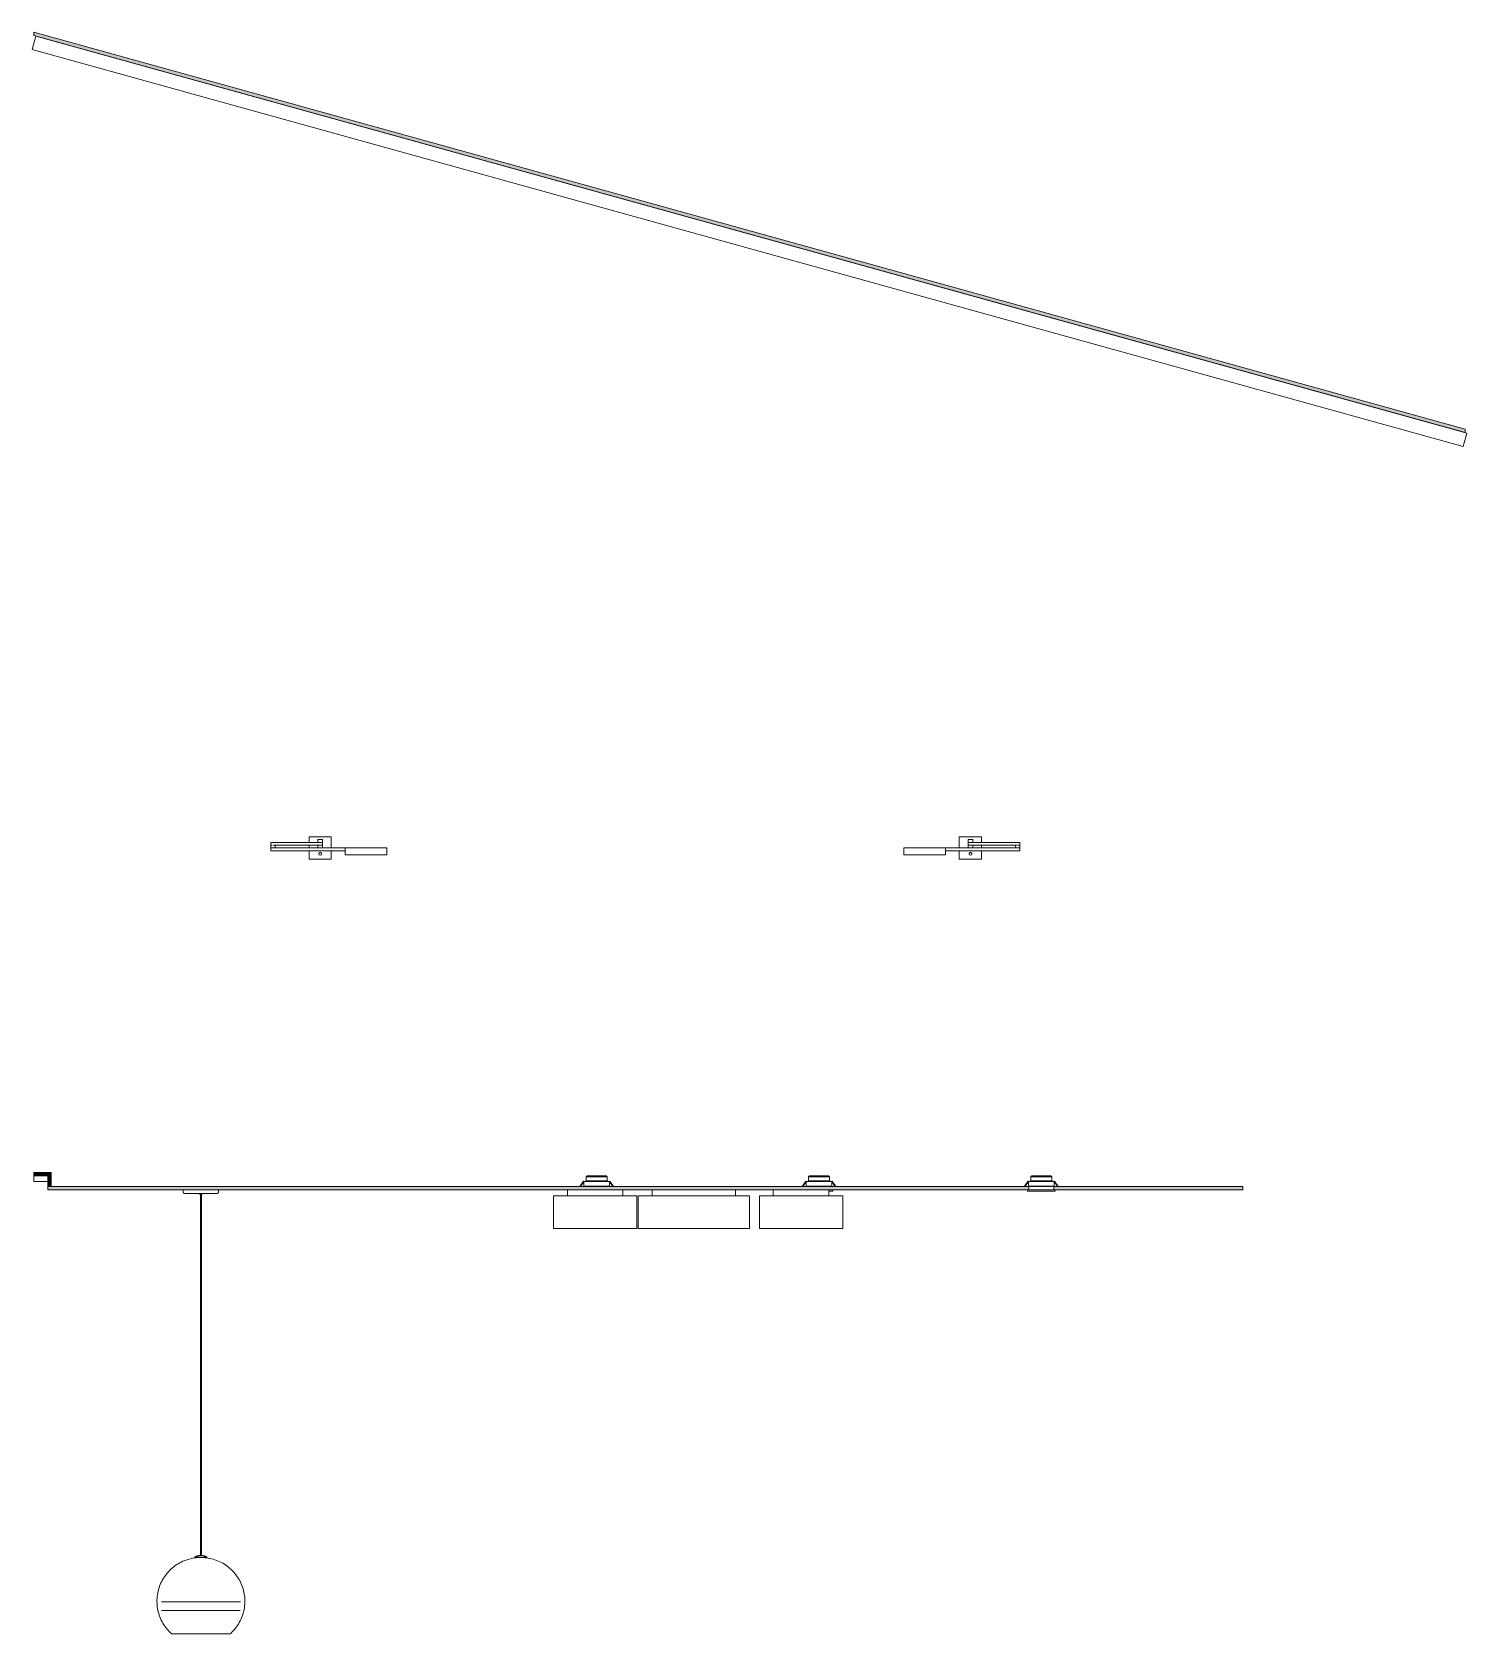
# Model space of a CAD drawing. Header units: centimetres. Extents: x -1760 to -168, y 8 to 673.
# Drawn here: x -685 to -168, y 97 to 673 of the extents above; entities that cross this region are included whole.
import ezdxf

# ---------------------------------------------------------------- set-up
doc = ezdxf.new("R2010")
doc.units = ezdxf.units.CM
for name, color, linetype, lineweight in [('A-CLNG', 7, 'Continuous', 15), ('A-CLNG-PATT', 7, 'Continuous', 15), ('A-GLAZ-CWMG', 7, 'Continuous', 9), ('A-WALL', 7, 'Continuous', 9), ('A-WALL-PATT', 7, 'Continuous', 9), ('E-LITE-EQPM', 7, 'Continuous', 9)]:
    doc.layers.add(name, color=color, linetype=linetype, lineweight=lineweight)

# ---------------------------------------------------------------- blocks, each defined once
blk = doc.blocks.new('Rectangular Mullion - TEC_LAMEL-1726567-3-3')
at = {"layer": 'A-GLAZ-CWMG', "color": 253, "lineweight": 5, "true_color": 0xaaaaaa}
for p, q in [((-683.48, 672), (-684.81, 667.18)), ((-168.48, 529.18), (-683.48, 672)), ((-684.81, 667.18), (-169.81, 524.36)), ((-169.81, 524.36), (-168.48, 529.18))]:
    blk.add_line(p, q, dxfattribs=at)
blk = doc.blocks.new('ClearAccent-RS060B-3D - 1xLED5-36-_830 IP44-1624049-3-3')
at = {"layer": 'E-LITE-EQPM', "lineweight": 5}
for p, q in [((-486.38, 260.11), (-487.68, 258.25)), ((-487.44, 258.25), (-486.22, 260)), ((-486.22, 260), (-486.38, 260.11)), ((-486.22, 260), (-486.22, 258.32)), ((-486.22, 260), (-477.07, 260)), ((-485.39, 260.24), (-485.64, 260)), ((-485.04, 262), (-485.39, 261.64)), ((-485.39, 261.64), (-485.39, 260.24)), ((-477.89, 261.64), (-485.39, 261.64)), ((-485.39, 260.24), (-477.89, 260.24)), ((-477.89, 260.24), (-485.39, 260.24)), ((-485.04, 262), (-478.25, 262)), ((-484.94, 260.24), (-484.94, 260)), ((-478.35, 260), (-478.35, 260.24)), ((-477.89, 261.64), (-478.25, 262)), ((-477.89, 260.24), (-477.89, 261.64)), ((-477.65, 260), (-477.89, 260.24)), ((-476.91, 260.11), (-477.07, 260)), ((-477.07, 260), (-475.85, 258.25)), ((-477.07, 258.32), (-477.07, 260)), ((-475.6, 258.25), (-476.91, 260.11)), ((-486.22, 258.32), (-486.14, 258.25)), ((-486.22, 258.32), (-477.07, 258.32)), ((-477.14, 258.25), (-477.07, 258.32))]:
    blk.add_line(p, q, dxfattribs=at)
blk = doc.blocks.new('ClearAccent-RS060B-3D - 1xLED5-36-_830 IP44-V7-3-3')
at = {"layer": 'E-LITE-EQPM', "lineweight": 5}
for p, q in [((-406.38, 260.11), (-407.68, 258.25)), ((-407.44, 258.25), (-406.22, 260)), ((-406.22, 260), (-406.38, 260.11)), ((-406.22, 260), (-406.22, 258.32)), ((-406.22, 260), (-397.07, 260)), ((-405.39, 260.24), (-405.64, 260)), ((-405.04, 262), (-405.39, 261.64)), ((-405.39, 261.64), (-405.39, 260.24)), ((-397.89, 261.64), (-405.39, 261.64)), ((-405.39, 260.24), (-397.89, 260.24)), ((-397.89, 260.24), (-405.39, 260.24)), ((-405.04, 262), (-398.25, 262)), ((-404.94, 260.24), (-404.94, 260)), ((-398.35, 260), (-398.35, 260.24)), ((-397.89, 261.64), (-398.25, 262)), ((-397.89, 260.24), (-397.89, 261.64)), ((-397.65, 260), (-397.89, 260.24)), ((-396.91, 260.11), (-397.07, 260)), ((-397.07, 260), (-395.85, 258.25)), ((-397.07, 258.32), (-397.07, 260)), ((-395.6, 258.25), (-396.91, 260.11)), ((-406.22, 258.32), (-406.14, 258.25)), ((-406.22, 258.32), (-397.07, 258.32)), ((-396.64, 256.5), (-397.98, 256.5)), ((-397.14, 258.25), (-397.07, 258.32)), ((-396.64, 256.5), (-396.64, 257))]:
    blk.add_line(p, q, dxfattribs=at)
blk = doc.blocks.new('ClearAccent-RS060B-3D - 1xLED5-36-_830 IP44-V8-3-3')
at = {"layer": 'E-LITE-EQPM', "lineweight": 5}
for p, q in [((-326.22, 258.32), (-326.14, 258.25)), ((-317.14, 258.25), (-317.07, 258.32))]:
    blk.add_line(p, q, dxfattribs=at)
blk = doc.blocks.new('Nachttisch-Leuchte Gelenkarm - 470lm _ 3200K _ 220x420-1642099-3-3')
at = {"layer": 'E-LITE-EQPM', "lineweight": 5}
for p, q in [((-598.94, 382), (-598.94, 381)), ((-598.94, 382), (-597.55, 382)), ((-598.94, 381), (-598.94, 380)), ((-598.91, 381), (-598.84, 381)), ((-598.61, 381), (-598.68, 381)), ((-598.61, 381), (-598.54, 381)), ((-598.35, 381), (-598.5, 381)), ((-598.1, 381), (-597.94, 381)), ((-597.89, 381), (-597.74, 381)), ((-597.64, 381), (-597.71, 381)), ((-597.64, 381), (-597.58, 381)), ((-597.55, 382), (-580.58, 382)), ((-580.58, 381), (-597.55, 381)), ((-597.34, 380), (-597.34, 381)), ((-577.14, 384), (-585.14, 384)), ((-585.14, 384), (-585.14, 382)), ((-585.14, 381), (-585.14, 380)), ((-581.94, 383), (-581.94, 382)), ((-581.94, 383), (-580.34, 383)), ((-581.94, 381), (-581.94, 380)), ((-580.45, 382), (-580.54, 382)), ((-580.54, 381), (-580.45, 381)), ((-580.37, 382), (-580.42, 382)), ((-580.42, 381), (-580.37, 381)), ((-580.36, 382), (-580.34, 382)), ((-580.34, 381), (-580.36, 381)), ((-580.34, 382), (-580.34, 383)), ((-580.34, 381), (-580.34, 382)), ((-580.34, 380), (-580.34, 381)), ((-577.14, 380), (-577.14, 384)), ((-598.14, 380), (-598.94, 380)), ((-598.94, 380), (-598.94, 379)), ((-598.94, 380), (-598.14, 380)), ((-598.14, 379), (-598.94, 379)), ((-598.14, 380), (-572.14, 380)), ((-572.14, 379), (-598.14, 379)), ((-585.14, 379), (-585.14, 376)), ((-585.14, 376), (-577.14, 376)), ((-577.14, 376), (-577.14, 379)), ((-572.14, 377.5), (-572.14, 380)), ((-572.14, 380), (-557.14, 380)), ((-572.14, 377.5), (-557.14, 377.5)), ((-557.14, 380), (-557.14, 377.5))]:
    blk.add_line(p, q, dxfattribs=at)
for start, end in [(0, 180), (150, 180), (180, 0), (180, 225), (15, 120), (240, 0)]:
    blk.add_arc((-581.14, 377.9), 0.5, start, end, dxfattribs=at)
blk = doc.blocks.new('Nachttisch-Leuchte Gelenkarm - 470lm _ 3200K _ 220x420-1674104-3-3')
at = {"layer": 'E-LITE-EQPM', "lineweight": 5}
for p, q in [((-351.14, 384), (-351.14, 380)), ((-343.14, 384), (-351.14, 384)), ((-347.94, 383), (-347.94, 382)), ((-347.94, 383), (-346.34, 383)), ((-347.94, 382), (-347.94, 381)), ((-347.94, 382), (-347.93, 382)), ((-347.93, 381), (-347.94, 381)), ((-347.94, 381), (-347.94, 380)), ((-347.92, 382), (-347.86, 382)), ((-347.86, 381), (-347.92, 381)), ((-347.71, 382), (-330.74, 382)), ((-330.74, 381), (-347.71, 381)), ((-346.34, 382), (-346.34, 383)), ((-346.34, 380), (-346.34, 381)), ((-343.14, 382), (-343.14, 384)), ((-343.14, 380), (-343.14, 381)), ((-330.94, 381), (-330.94, 380)), ((-330.74, 382), (-329.34, 382)), ((-330.71, 381), (-330.65, 381)), ((-330.58, 381), (-330.65, 381)), ((-330.54, 381), (-330.39, 381)), ((-330.35, 381), (-330.19, 381)), ((-329.78, 381), (-329.93, 381)), ((-329.74, 381), (-329.67, 381)), ((-329.61, 381), (-329.67, 381)), ((-329.47, 381), (-329.57, 381)), ((-329.38, 381), (-329.45, 381)), ((-329.34, 381), (-329.34, 382)), ((-329.34, 380), (-329.34, 381)), ((-371.14, 377.5), (-371.14, 380)), ((-371.14, 380), (-356.14, 380)), ((-371.14, 377.5), (-356.14, 377.5)), ((-356.14, 380), (-356.14, 377.5)), ((-356.14, 380), (-330.14, 380)), ((-330.14, 379), (-356.14, 379)), ((-351.14, 379), (-351.14, 376)), ((-351.14, 376), (-343.14, 376)), ((-343.14, 376), (-343.14, 379)), ((-329.34, 380), (-330.14, 380)), ((-330.14, 380), (-329.34, 380)), ((-329.34, 379), (-330.14, 379)), ((-329.34, 379), (-329.34, 380))]:
    blk.add_line(p, q, dxfattribs=at)
for start, end in [(0, 180), (180, 0), (180, 300), (120, 165), (60, 116.80193), (315, 0), (0, 30)]:
    blk.add_arc((-347.14, 377.9), 0.5, start, end, dxfattribs=at)
blk = doc.blocks.new('Deckenleuchte rund mit Ring Aufbau - 40-1643942-3-3')
at = {"layer": 'E-LITE-EQPM', "lineweight": 5}
for p, q in [((-466.67, 254.81), (-466.67, 243.03)), ((-466.67, 254.81), (-426.67, 254.81)), ((-461.67, 257), (-461.67, 254.81)), ((-461.67, 257), (-431.67, 257)), ((-431.67, 254.81), (-431.67, 257)), ((-426.67, 243.03), (-426.67, 254.81)), ((-466.67, 243.03), (-426.67, 243.03))]:
    blk.add_line(p, q, dxfattribs=at)
blk = doc.blocks.new('LED STRIP PHOTO_0010 - LED STRIP PHOTO IP44-1750545-3-3')
at = {"layer": 'E-LITE-EQPM', "lineweight": 5}
for p, q in [((-684.14, 262), (-679.14, 262)), ((-684.14, 262), (-684.14, 260)), ((-679.14, 260), (-684.14, 260)), ((-679.14, 260), (-679.14, 262))]:
    blk.add_line(p, q, dxfattribs=at)
blk = doc.blocks.new('ClearAccent-RS060B-3D - 1xLED5-36-_830 IP44-V12-3-3')
at = {"layer": 'E-LITE-EQPM', "lineweight": 5}
for p, q in [((-326.38, 260.11), (-327.76, 258.15)), ((-327.59, 258.03), (-326.22, 260)), ((-326.22, 260), (-326.38, 260.11)), ((-326.22, 260), (-326.22, 258.32)), ((-326.22, 260), (-317.07, 260)), ((-325.39, 260.24), (-325.64, 260)), ((-325.04, 262), (-325.39, 261.64)), ((-325.39, 261.64), (-325.39, 260.24)), ((-317.89, 261.64), (-325.39, 261.64)), ((-325.39, 260.24), (-317.89, 260.24)), ((-317.89, 260.24), (-325.39, 260.24)), ((-325.04, 262), (-318.25, 262)), ((-324.94, 260.24), (-324.94, 260)), ((-318.35, 260), (-318.35, 260.24)), ((-317.89, 261.64), (-318.25, 262)), ((-317.89, 260.24), (-317.89, 261.64)), ((-317.65, 260), (-317.89, 260.24)), ((-316.91, 260.11), (-317.07, 260)), ((-317.07, 260), (-315.7, 258.03)), ((-317.07, 258.32), (-317.07, 260)), ((-315.53, 258.15), (-316.91, 260.11)), ((-327.76, 258.15), (-327.59, 258.03)), ((-326.64, 257), (-326.64, 256.5)), ((-326.64, 257), (-316.64, 257)), ((-316.64, 256.5), (-326.64, 256.5)), ((-326.22, 258.32), (-326.14, 258.25)), ((-326.22, 258.32), (-317.07, 258.32)), ((-326.14, 258.25), (-326.14, 257)), ((-326.14, 258.25), (-317.75, 258.25)), ((-317.7, 258.25), (-317.14, 258.25)), ((-317.14, 258.25), (-317.07, 258.32)), ((-317.14, 257), (-317.14, 258.25)), ((-316.64, 256.5), (-316.64, 257)), ((-315.7, 258.03), (-315.53, 258.15))]:
    blk.add_line(p, q, dxfattribs=at)
blk = doc.blocks.new('Deckenleuchte rund mit Ring Aufbau - 30-1634168-3-3')
at = {"layer": 'E-LITE-EQPM', "lineweight": 5}
for p, q in [((-497.19, 254.81), (-497.19, 243.03)), ((-497.19, 254.81), (-467.19, 254.81)), ((-492.19, 257), (-492.19, 254.81)), ((-492.06, 257), (-472.33, 257)), ((-472.19, 254.81), (-472.19, 257)), ((-467.19, 243.03), (-467.19, 254.81)), ((-497.19, 243.03), (-467.19, 243.03))]:
    blk.add_line(p, q, dxfattribs=at)
blk = doc.blocks.new('Deckenleuchte rund mit Ring Aufbau - 30-V13-3-3')
at = {"layer": 'E-LITE-EQPM', "lineweight": 5}
for p, q in [((-423.07, 254.81), (-423.07, 243.03)), ((-423.07, 254.81), (-393.07, 254.81)), ((-418.07, 257), (-418.07, 254.81)), ((-418.07, 257), (-398.07, 257)), ((-398.07, 254.81), (-398.07, 257)), ((-393.07, 243.03), (-393.07, 254.81)), ((-423.07, 243.03), (-393.07, 243.03))]:
    blk.add_line(p, q, dxfattribs=at)
blk = doc.blocks.new('НОЩНА ЛАМПА - Not a Type - Load Type Catalog-1709822-3-3')
at = {"layer": 'E-LITE-EQPM', "lineweight": 5}
for p, q in [((-630.4, 257), (-630.4, 256.21)), ((-624.52, 255.73), (-624.52, 255.43)), ((-623.57, 255.43), (-624.52, 255.43)), ((-624.25, 255.43), (-624.25, 125.43)), ((-623.84, 125.43), (-623.84, 255.43)), ((-623.57, 255.43), (-623.57, 255.73)), ((-617.7, 256.21), (-617.7, 257)), ((-626.22, 124.9), (-626.22, 124.75)), ((-621.87, 124.9), (-626.22, 124.9)), ((-621.87, 124.75), (-626.22, 124.75)), ((-624.56, 124.75), (-624.56, 124.64)), ((-624.1, 125.43), (-624.25, 125.43)), ((-623.84, 125.43), (-623.86, 125.43)), ((-623.53, 124.67), (-623.53, 124.75)), ((-621.87, 124.75), (-621.87, 124.9)), ((-638.24, 108.79), (-638.21, 108.79)), ((-638.21, 108.79), (-638.15, 108.79)), ((-638.2, 105.66), (-638.21, 105.66)), ((-638.15, 105.66), (-638.2, 105.66)), ((-609.94, 108.79), (-609.88, 108.79)), ((-609.89, 105.66), (-609.94, 105.66)), ((-609.88, 105.66), (-609.89, 105.66)), ((-609.88, 108.79), (-609.85, 108.79)), ((-613.54, 97.24), (-634.55, 97.24))]:
    blk.add_line(p, q, dxfattribs=at)
at = {"layer": 'E-LITE-EQPM', "lineweight": 5, "flags": 128}
for points in [[(-629.92, 255.73), (-629.94, 255.73), (-629.96, 255.73), (-629.98, 255.73), (-629.99, 255.74), (-630.01, 255.74), (-630.03, 255.74), (-630.05, 255.75), (-630.07, 255.75), (-630.09, 255.76), (-630.1, 255.77), (-630.12, 255.78), (-630.14, 255.78), (-630.16, 255.79), (-630.17, 255.8), (-630.19, 255.81), (-630.2, 255.82), (-630.22, 255.84), (-630.23, 255.85), (-630.25, 255.86), (-630.26, 255.87), (-630.27, 255.89), (-630.29, 255.9), (-630.3, 255.92), (-630.31, 255.93), (-630.32, 255.95), (-630.33, 255.97), (-630.34, 255.98), (-630.35, 256), (-630.36, 256.02), (-630.36, 256.03), (-630.37, 256.05), (-630.38, 256.07), (-630.38, 256.09), (-630.38, 256.11), (-630.39, 256.13), (-630.39, 256.14), (-630.39, 256.16), (-630.39, 256.18), (-630.4, 256.2), (-630.4, 256.21)], [(-629.58, 255.73), (-629.65, 255.73), (-629.72, 255.73), (-629.78, 255.73), (-629.82, 255.73), (-629.86, 255.73), (-629.89, 255.73), (-629.91, 255.73), (-629.92, 255.73), (-629.92, 255.73)], [(-629.92, 255.73), (-629.91, 255.73), (-629.9, 255.73), (-629.88, 255.73), (-629.84, 255.73), (-629.8, 255.73), (-629.75, 255.73), (-629.69, 255.73), (-629.62, 255.73), (-629.54, 255.73), (-629.46, 255.73), (-629.36, 255.73), (-629.26, 255.73), (-629.14, 255.73), (-629.02, 255.73), (-628.89, 255.73), (-628.76, 255.73), (-628.61, 255.73), (-628.46, 255.73), (-628.3, 255.73), (-628.14, 255.73), (-627.97, 255.73), (-627.79, 255.73), (-627.6, 255.73), (-627.41, 255.73), (-627.22, 255.73), (-627.02, 255.73), (-626.81, 255.73), (-626.6, 255.73), (-626.39, 255.73), (-626.17, 255.73), (-625.95, 255.73), (-625.73, 255.73), (-625.5, 255.73), (-625.27, 255.73), (-625.04, 255.73), (-624.81, 255.73), (-624.58, 255.73), (-624.34, 255.73), (-624.11, 255.73), (-623.87, 255.73), (-623.64, 255.73), (-623.41, 255.73), (-623.17, 255.73), (-622.94, 255.73), (-622.71, 255.73), (-622.48, 255.73), (-622.26, 255.73), (-622.04, 255.73), (-621.82, 255.73), (-621.6, 255.73), (-621.39, 255.73), (-621.18, 255.73), (-620.98, 255.73), (-620.78, 255.73), (-620.59, 255.73), (-620.4, 255.73), (-620.22, 255.73), (-620.04, 255.73), (-619.88, 255.73), (-619.71, 255.73), (-619.56, 255.73), (-619.41, 255.73), (-619.27, 255.73), (-619.14, 255.73), (-619.01, 255.73), (-618.89, 255.73), (-618.79, 255.73), (-618.69, 255.73), (-618.59, 255.73), (-618.51, 255.73), (-618.44, 255.73), (-618.37, 255.73), (-618.32, 255.73), (-618.27, 255.73), (-618.23, 255.73), (-618.2, 255.73), (-618.18, 255.73), (-618.17, 255.73), (-618.17, 255.73)], [(-618.17, 255.73), (-618.18, 255.73), (-618.19, 255.73), (-618.21, 255.73), (-618.25, 255.73), (-618.29, 255.73), (-618.34, 255.73), (-618.4, 255.73), (-618.47, 255.73), (-618.55, 255.73)], [(-617.7, 256.21), (-617.7, 256.19), (-617.7, 256.17), (-617.7, 256.15), (-617.7, 256.13), (-617.7, 256.11), (-617.71, 256.09), (-617.71, 256.07), (-617.72, 256.06), (-617.73, 256.04), (-617.73, 256.02), (-617.74, 256), (-617.75, 255.99), (-617.76, 255.97), (-617.77, 255.95), (-617.78, 255.94), (-617.79, 255.92), (-617.8, 255.91), (-617.81, 255.89), (-617.83, 255.88), (-617.84, 255.86), (-617.85, 255.85), (-617.87, 255.84), (-617.88, 255.83), (-617.9, 255.82), (-617.91, 255.81), (-617.93, 255.8), (-617.95, 255.79), (-617.96, 255.78), (-617.98, 255.77), (-618, 255.76), (-618.02, 255.76), (-618.03, 255.75), (-618.05, 255.74), (-618.07, 255.74), (-618.09, 255.74), (-618.11, 255.73), (-618.13, 255.73), (-618.15, 255.73), (-618.17, 255.73), (-618.17, 255.73)], [(-634.55, 97.24), (-635.01, 97.66), (-635.46, 98.11), (-635.88, 98.57), (-636.29, 99.04), (-636.68, 99.54), (-637.05, 100.05), (-637.4, 100.57), (-637.72, 101.1), (-638.03, 101.65), (-638.31, 102.21), (-638.57, 102.79), (-638.81, 103.37), (-639.03, 103.96), (-639.22, 104.56), (-639.38, 105.16), (-639.52, 105.78), (-639.64, 106.39), (-639.73, 107.01), (-639.8, 107.64), (-639.84, 108.27), (-639.86, 108.89), (-639.85, 109.52), (-639.82, 110.15), (-639.76, 110.77), (-639.68, 111.4), (-639.57, 112.02), (-639.44, 112.63), (-639.28, 113.24), (-639.1, 113.84), (-638.9, 114.43), (-638.67, 115.02), (-638.42, 115.6), (-638.14, 116.16), (-637.84, 116.71), (-637.53, 117.26), (-637.19, 117.78), (-636.82, 118.3), (-636.44, 118.8), (-636.04, 119.28), (-635.62, 119.75), (-635.18, 120.2), (-634.73, 120.63), (-634.25, 121.04), (-633.76, 121.44), (-633.26, 121.81), (-632.74, 122.17), (-632.21, 122.5), (-631.66, 122.81), (-631.11, 123.1), (-630.54, 123.37), (-629.96, 123.61), (-629.37, 123.83), (-628.77, 124.03), (-628.17, 124.2), (-627.56, 124.35), (-626.94, 124.47), (-626.32, 124.57), (-625.7, 124.65), (-625.07, 124.69), (-624.44, 124.72), (-624.15, 124.72)], [(-626.22, 124.9), (-626.1, 124.97), (-625.98, 125.04), (-625.86, 125.1), (-625.73, 125.15), (-625.6, 125.21), (-625.47, 125.25), (-625.34, 125.29), (-625.21, 125.33), (-625.07, 125.36), (-624.94, 125.39), (-624.8, 125.41), (-624.66, 125.42), (-624.52, 125.43), (-624.39, 125.43), (-624.37, 125.43)], [(-623.72, 125.43), (-623.72, 125.43), (-623.72, 125.43), (-623.72, 125.43), (-623.72, 125.43), (-623.72, 125.43), (-623.73, 125.43), (-623.73, 125.43), (-623.73, 125.43), (-623.74, 125.43), (-623.74, 125.43), (-623.75, 125.43), (-623.75, 125.43), (-623.76, 125.43), (-623.77, 125.43), (-623.77, 125.43), (-623.78, 125.43), (-623.79, 125.43), (-623.8, 125.43), (-623.81, 125.43), (-623.82, 125.43), (-623.83, 125.43), (-623.84, 125.43), (-623.85, 125.43), (-623.86, 125.43), (-623.87, 125.43), (-623.88, 125.43), (-623.89, 125.43), (-623.9, 125.43), (-623.91, 125.43), (-623.93, 125.43), (-623.94, 125.43), (-623.95, 125.43), (-623.96, 125.43), (-623.98, 125.43), (-623.99, 125.43), (-624, 125.43), (-624.02, 125.43), (-624.03, 125.43), (-624.04, 125.43), (-624.05, 125.43), (-624.07, 125.43), (-624.08, 125.43), (-624.09, 125.43), (-624.11, 125.43), (-624.12, 125.43), (-624.13, 125.43), (-624.15, 125.43), (-624.16, 125.43), (-624.17, 125.43), (-624.18, 125.43), (-624.19, 125.43), (-624.21, 125.43), (-624.22, 125.43), (-624.23, 125.43), (-624.24, 125.43), (-624.25, 125.43), (-624.26, 125.43), (-624.27, 125.43), (-624.28, 125.43), (-624.29, 125.43), (-624.3, 125.43), (-624.3, 125.43), (-624.31, 125.43), (-624.32, 125.43), (-624.33, 125.43), (-624.33, 125.43), (-624.34, 125.43), (-624.35, 125.43), (-624.35, 125.43), (-624.36, 125.43), (-624.36, 125.43), (-624.36, 125.43), (-624.37, 125.43), (-624.37, 125.43), (-624.37, 125.43), (-624.37, 125.43), (-624.37, 125.43), (-624.37, 125.43)], [(-624.37, 125.43), (-624.37, 125.43), (-624.37, 125.43), (-624.37, 125.43), (-624.37, 125.43), (-624.37, 125.43), (-624.36, 125.43), (-624.36, 125.43), (-624.36, 125.43), (-624.35, 125.43), (-624.35, 125.43), (-624.34, 125.43), (-624.34, 125.43), (-624.33, 125.43), (-624.32, 125.43), (-624.32, 125.43), (-624.31, 125.43), (-624.3, 125.43), (-624.29, 125.43), (-624.28, 125.43), (-624.27, 125.43), (-624.26, 125.43), (-624.25, 125.43), (-624.24, 125.43), (-624.23, 125.43), (-624.22, 125.43), (-624.21, 125.43), (-624.2, 125.43), (-624.19, 125.43), (-624.18, 125.43), (-624.16, 125.43), (-624.15, 125.43), (-624.14, 125.43), (-624.13, 125.43), (-624.11, 125.43), (-624.1, 125.43), (-624.09, 125.43), (-624.08, 125.43), (-624.06, 125.43), (-624.05, 125.43), (-624.04, 125.43), (-624.02, 125.43), (-624.01, 125.43), (-624, 125.43), (-623.98, 125.43), (-623.97, 125.43), (-623.96, 125.43), (-623.95, 125.43), (-623.93, 125.43), (-623.92, 125.43), (-623.91, 125.43), (-623.9, 125.43), (-623.88, 125.43), (-623.87, 125.43), (-623.86, 125.43), (-623.85, 125.43), (-623.84, 125.43), (-623.83, 125.43), (-623.82, 125.43), (-623.81, 125.43), (-623.8, 125.43), (-623.79, 125.43), (-623.79, 125.43), (-623.78, 125.43), (-623.77, 125.43), (-623.76, 125.43), (-623.76, 125.43), (-623.75, 125.43), (-623.74, 125.43), (-623.74, 125.43), (-623.74, 125.43), (-623.73, 125.43), (-623.73, 125.43), (-623.72, 125.43), (-623.72, 125.43), (-623.72, 125.43), (-623.72, 125.43), (-623.72, 125.43), (-623.72, 125.43)], [(-623.94, 124.72), (-623.94, 124.72), (-623.94, 124.72), (-623.94, 124.72), (-623.94, 124.72), (-623.94, 124.72), (-623.94, 124.72), (-623.94, 124.72), (-623.94, 124.72), (-623.95, 124.72), (-623.95, 124.72), (-623.95, 124.72), (-623.95, 124.72), (-623.95, 124.72), (-623.96, 124.72), (-623.96, 124.72), (-623.96, 124.72), (-623.96, 124.72), (-623.97, 124.72), (-623.97, 124.72), (-623.97, 124.72), (-623.98, 124.72), (-623.98, 124.72), (-623.98, 124.72), (-623.99, 124.72), (-623.99, 124.72), (-623.99, 124.72), (-624, 124.72), (-624, 124.72), (-624.01, 124.72), (-624.01, 124.72), (-624.01, 124.72), (-624.02, 124.72), (-624.02, 124.72), (-624.03, 124.72), (-624.03, 124.72), (-624.04, 124.72), (-624.04, 124.72), (-624.04, 124.72), (-624.05, 124.72), (-624.05, 124.72), (-624.06, 124.72), (-624.06, 124.72), (-624.07, 124.72), (-624.07, 124.72), (-624.07, 124.72), (-624.08, 124.72), (-624.08, 124.72), (-624.09, 124.72), (-624.09, 124.72), (-624.09, 124.72), (-624.1, 124.72), (-624.1, 124.72), (-624.11, 124.72), (-624.11, 124.72), (-624.11, 124.72), (-624.12, 124.72), (-624.12, 124.72), (-624.12, 124.72), (-624.12, 124.72), (-624.13, 124.72), (-624.13, 124.72), (-624.13, 124.72), (-624.14, 124.72), (-624.14, 124.72), (-624.14, 124.72), (-624.14, 124.72), (-624.14, 124.72), (-624.15, 124.72), (-624.15, 124.72), (-624.15, 124.72), (-624.15, 124.72), (-624.15, 124.72), (-624.15, 124.72), (-624.15, 124.72), (-624.15, 124.72), (-624.15, 124.72), (-624.15, 124.72)], [(-624.15, 124.72), (-624.15, 124.72), (-624.15, 124.72), (-624.15, 124.72), (-624.15, 124.72), (-624.15, 124.72), (-624.15, 124.72), (-624.15, 124.72), (-624.15, 124.72), (-624.14, 124.72), (-624.14, 124.72), (-624.14, 124.72), (-624.14, 124.72), (-624.14, 124.72), (-624.13, 124.72), (-624.13, 124.72), (-624.13, 124.72), (-624.13, 124.72), (-624.12, 124.72), (-624.12, 124.72), (-624.12, 124.72), (-624.11, 124.72), (-624.11, 124.72), (-624.11, 124.72), (-624.1, 124.72), (-624.1, 124.72), (-624.1, 124.72), (-624.09, 124.72), (-624.09, 124.72), (-624.08, 124.72), (-624.08, 124.72), (-624.08, 124.72), (-624.07, 124.72), (-624.07, 124.72), (-624.06, 124.72), (-624.06, 124.72), (-624.05, 124.72), (-624.05, 124.72), (-624.05, 124.72), (-624.04, 124.72), (-624.04, 124.72), (-624.03, 124.72), (-624.03, 124.72), (-624.02, 124.72), (-624.02, 124.72), (-624.02, 124.72), (-624.01, 124.72), (-624.01, 124.72), (-624, 124.72), (-624, 124.72), (-624, 124.72), (-623.99, 124.72), (-623.99, 124.72), (-623.99, 124.72), (-623.98, 124.72), (-623.98, 124.72), (-623.97, 124.72), (-623.97, 124.72), (-623.97, 124.72), (-623.97, 124.72), (-623.96, 124.72), (-623.96, 124.72), (-623.96, 124.72), (-623.95, 124.72), (-623.95, 124.72), (-623.95, 124.72), (-623.95, 124.72), (-623.95, 124.72), (-623.94, 124.72), (-623.94, 124.72), (-623.94, 124.72), (-623.94, 124.72), (-623.94, 124.72), (-623.94, 124.72), (-623.94, 124.72), (-623.94, 124.72), (-623.94, 124.72), (-623.94, 124.72)], [(-623.94, 124.72), (-623.31, 124.71), (-622.68, 124.67), (-622.06, 124.61), (-621.43, 124.52), (-620.82, 124.41), (-620.2, 124.27), (-619.6, 124.11), (-619, 123.92), (-618.4, 123.71), (-617.82, 123.48), (-617.25, 123.23), (-616.68, 122.95), (-616.13, 122.65), (-615.59, 122.32), (-615.07, 121.98), (-614.56, 121.61), (-614.06, 121.23), (-613.58, 120.82), (-613.12, 120.4), (-612.67, 119.96), (-612.24, 119.5), (-611.83, 119.02), (-611.44, 118.53), (-611.07, 118.02), (-610.72, 117.5), (-610.39, 116.97), (-610.08, 116.42), (-609.8, 115.86), (-609.54, 115.29), (-609.3, 114.71), (-609.08, 114.12), (-608.89, 113.52), (-608.72, 112.91), (-608.58, 112.3), (-608.46, 111.68), (-608.36, 111.06), (-608.29, 110.44), (-608.25, 109.81), (-608.23, 109.18), (-608.24, 108.56), (-608.27, 107.93), (-608.32, 107.3), (-608.4, 106.68), (-608.51, 106.06), (-608.64, 105.45), (-608.8, 104.84), (-608.97, 104.23), (-609.18, 103.64), (-609.4, 103.05), (-609.65, 102.48), (-609.93, 101.91), (-610.22, 101.36), (-610.54, 100.81), (-610.88, 100.29), (-611.24, 99.77), (-611.62, 99.27), (-612.02, 98.78), (-612.44, 98.32), (-612.87, 97.86), (-613.33, 97.43), (-613.54, 97.24)], [(-623.72, 125.43), (-623.58, 125.43), (-623.44, 125.42), (-623.3, 125.41), (-623.17, 125.39), (-623.03, 125.36), (-622.89, 125.33), (-622.76, 125.3), (-622.63, 125.26), (-622.5, 125.21), (-622.37, 125.16), (-622.24, 125.1), (-622.12, 125.04), (-622, 124.98), (-621.88, 124.9), (-621.87, 124.9)], [(-609.94, 108.79), (-609.95, 108.79), (-609.98, 108.79), (-610.04, 108.79), (-610.12, 108.79), (-610.22, 108.79), (-610.34, 108.79), (-610.49, 108.79), (-610.66, 108.79), (-610.84, 108.79), (-611.05, 108.79), (-611.28, 108.79), (-611.53, 108.79), (-611.8, 108.79), (-612.09, 108.79), (-612.4, 108.79), (-612.73, 108.79), (-613.08, 108.79), (-613.44, 108.79), (-613.82, 108.79), (-614.22, 108.79), (-614.63, 108.79), (-615.06, 108.79), (-615.5, 108.79), (-615.96, 108.79), (-616.42, 108.79), (-616.9, 108.79), (-617.4, 108.79), (-617.9, 108.79), (-618.41, 108.79), (-618.93, 108.79), (-619.46, 108.79), (-620, 108.79), (-620.54, 108.79), (-621.09, 108.79), (-621.65, 108.79), (-622.21, 108.79), (-622.77, 108.79), (-623.33, 108.79), (-623.89, 108.79), (-624.46, 108.79), (-625.02, 108.79), (-625.58, 108.79), (-626.14, 108.79), (-626.7, 108.79), (-627.25, 108.79), (-627.8, 108.79), (-628.34, 108.79), (-628.87, 108.79), (-629.4, 108.79), (-629.92, 108.79), (-630.42, 108.79), (-630.92, 108.79), (-631.41, 108.79), (-631.88, 108.79), (-632.35, 108.79), (-632.8, 108.79), (-633.23, 108.79), (-633.65, 108.79), (-634.06, 108.79), (-634.45, 108.79), (-634.82, 108.79), (-635.17, 108.79), (-635.51, 108.79), (-635.83, 108.79), (-636.13, 108.79), (-636.41, 108.79), (-636.67, 108.79), (-636.92, 108.79), (-637.14, 108.79), (-637.34, 108.79), (-637.51, 108.79), (-637.67, 108.79), (-637.81, 108.79), (-637.92, 108.79), (-638.01, 108.79), (-638.08, 108.79), (-638.12, 108.79), (-638.15, 108.79), (-638.15, 108.79)], [(-638.15, 105.66), (-638.14, 105.66), (-638.11, 105.66), (-638.05, 105.66), (-637.97, 105.66), (-637.87, 105.66), (-637.75, 105.66), (-637.6, 105.66), (-637.43, 105.66), (-637.25, 105.66), (-637.04, 105.66), (-636.81, 105.66), (-636.56, 105.66), (-636.29, 105.66), (-636, 105.66), (-635.69, 105.66), (-635.36, 105.66), (-635.01, 105.66), (-634.65, 105.66), (-634.27, 105.66), (-633.87, 105.66), (-633.46, 105.66), (-633.03, 105.66), (-632.59, 105.66), (-632.13, 105.66), (-631.67, 105.66), (-631.19, 105.66), (-630.69, 105.66), (-630.19, 105.66), (-629.68, 105.66), (-629.16, 105.66), (-628.63, 105.66), (-628.09, 105.66), (-627.55, 105.66), (-627, 105.66), (-626.44, 105.66), (-625.88, 105.66), (-625.32, 105.66), (-624.76, 105.66), (-624.2, 105.66), (-623.63, 105.66), (-623.07, 105.66), (-622.51, 105.66), (-621.95, 105.66), (-621.39, 105.66), (-620.84, 105.66), (-620.29, 105.66), (-619.75, 105.66), (-619.22, 105.66), (-618.69, 105.66), (-618.18, 105.66), (-617.67, 105.66), (-617.17, 105.66), (-616.68, 105.66), (-616.21, 105.66), (-615.74, 105.66), (-615.29, 105.66), (-614.86, 105.66), (-614.44, 105.66), (-614.03, 105.66), (-613.64, 105.66), (-613.27, 105.66), (-612.92, 105.66), (-612.58, 105.66), (-612.26, 105.66), (-611.96, 105.66), (-611.68, 105.66), (-611.42, 105.66), (-611.17, 105.66), (-610.95, 105.66), (-610.75, 105.66), (-610.58, 105.66), (-610.42, 105.66), (-610.28, 105.66), (-610.17, 105.66), (-610.08, 105.66), (-610.01, 105.66), (-609.97, 105.66), (-609.94, 105.66), (-609.94, 105.66)], [(-637.81, 105.66), (-637.92, 105.66), (-638.01, 105.66), (-638.08, 105.66), (-638.12, 105.66), (-638.15, 105.66), (-638.15, 105.66)], [(-638.14, 108.79), (-638.11, 108.79), (-638.05, 108.79), (-637.97, 108.79), (-637.87, 108.79)], [(-610.28, 108.79), (-610.17, 108.79), (-610.08, 108.79), (-610.01, 108.79), (-609.97, 108.79), (-609.94, 108.79), (-609.94, 108.79)], [(-609.94, 105.66), (-609.95, 105.66), (-609.98, 105.66), (-610.04, 105.66), (-610.12, 105.66), (-610.22, 105.66)]]:
    blk.add_lwpolyline(points, dxfattribs=at)

msp = doc.modelspace()

# ---------------------------------------------------------------- hatches: boundary and pattern name
at = {"layer": 'A-CLNG-PATT', "true_color": 0xffff80}
for points in [[(-169.14, 529.37), (-169.14, 530.67), (-684.14, 673.48), (-684.14, 672.18), (-169.51, 529.48)], [(-684.14, 262), (-679.14, 262), (-679.14, 263.25), (-684.14, 263.25)]]:
    msp.add_hatch(color=51, dxfattribs=at).paths.add_polyline_path(points)
h = msp.add_hatch(color=51, dxfattribs=at)
h.paths.add_polyline_path([(-431.67, 257), (-326.14, 257), (-326.14, 258.25), (-327.45, 258.24), (-327.59, 258.03), (-327.76, 258.15), (-327.76, 258.25), (-679.14, 258.25), (-679.14, 257), (-432.17, 257)])
h.paths.add_polyline_path([(-249.14, 257), (-249.14, 258.25), (-315.6, 258.25), (-315.53, 258.15), (-315.7, 258.03), (-315.85, 258.25), (-317.14, 258.25), (-317.14, 257), (-288.08, 257)])
at = {"layer": 'A-WALL-PATT', "true_color": 0xffff80}
msp.add_hatch(color=51, dxfattribs=at).paths.add_polyline_path([(-677.89, 258.25), (-677.89, 263.25), (-679.14, 263.25), (-679.14, 258.25)])

# ---------------------------------------------------------------- linework, layer by layer
at = {"layer": 'A-CLNG', "lineweight": 5}
for p, q in [((-169.14, 530.67), (-684.14, 673.48)), ((-684.14, 673.48), (-684.14, 672.18)), ((-684.14, 672.18), (-169.14, 529.37)), ((-169.14, 529.37), (-169.14, 530.67)), ((-679.14, 263.25), (-684.14, 263.25)), ((-684.14, 263.25), (-684.14, 262)), ((-679.14, 262), (-679.14, 263.25)), ((-327.68, 258.25), (-679.14, 258.25)), ((-679.14, 258.25), (-679.14, 257)), ((-679.14, 257), (-491.91, 257)), ((-472.48, 257), (-461.67, 257)), ((-431.67, 257), (-418.07, 257)), ((-398.07, 257), (-326.64, 257)), ((-326.14, 258.25), (-327.44, 258.25)), ((-315.85, 258.25), (-317.14, 258.25)), ((-316.64, 257), (-249.14, 257)), ((-249.14, 258.25), (-315.6, 258.25)), ((-249.14, 257), (-249.14, 258.25))]:
    msp.add_line(p, q, dxfattribs=at)
at = {"layer": 'A-WALL', "lineweight": 5}
for p, q in [((-677.89, 263.25), (-679.14, 263.25)), ((-679.14, 263.25), (-679.14, 262)), ((-679.14, 260), (-679.14, 258.25)), ((-677.89, 258.25), (-677.89, 263.25)), ((-679.14, 258.25), (-677.89, 258.25))]:
    msp.add_line(p, q, dxfattribs=at)

# ---------------------------------------------------------------- block references
at = {"layer": 'A-GLAZ-CWMG', "color": 253, "lineweight": 5, "true_color": 0xaaaaaa}
msp.add_blockref('Rectangular Mullion - TEC_LAMEL-1726567-3-3', (0, 0), dxfattribs=at)
at = {"layer": 'E-LITE-EQPM', "lineweight": 5}
for name in ['Nachttisch-Leuchte Gelenkarm - 470lm _ 3200K _ 220x420-1642099-3-3', 'Nachttisch-Leuchte Gelenkarm - 470lm _ 3200K _ 220x420-1674104-3-3', 'LED STRIP PHOTO_0010 - LED STRIP PHOTO IP44-1750545-3-3', 'ClearAccent-RS060B-3D - 1xLED5-36-_830 IP44-1624049-3-3', 'ClearAccent-RS060B-3D - 1xLED5-36-_830 IP44-V7-3-3', 'ClearAccent-RS060B-3D - 1xLED5-36-_830 IP44-V12-3-3', 'НОЩНА ЛАМПА - Not a Type - Load Type Catalog-1709822-3-3', 'Deckenleuchte rund mit Ring Aufbau - 30-1634168-3-3', 'Deckenleuchte rund mit Ring Aufbau - 40-1643942-3-3', 'Deckenleuchte rund mit Ring Aufbau - 30-V13-3-3', 'ClearAccent-RS060B-3D - 1xLED5-36-_830 IP44-V8-3-3', 'ClearAccent-RS060B-3D - 1xLED5-36-_830 IP44-V8-3-3']:
    msp.add_blockref(name, (0, 0), dxfattribs=at)

doc.saveas('drawing.dxf')
